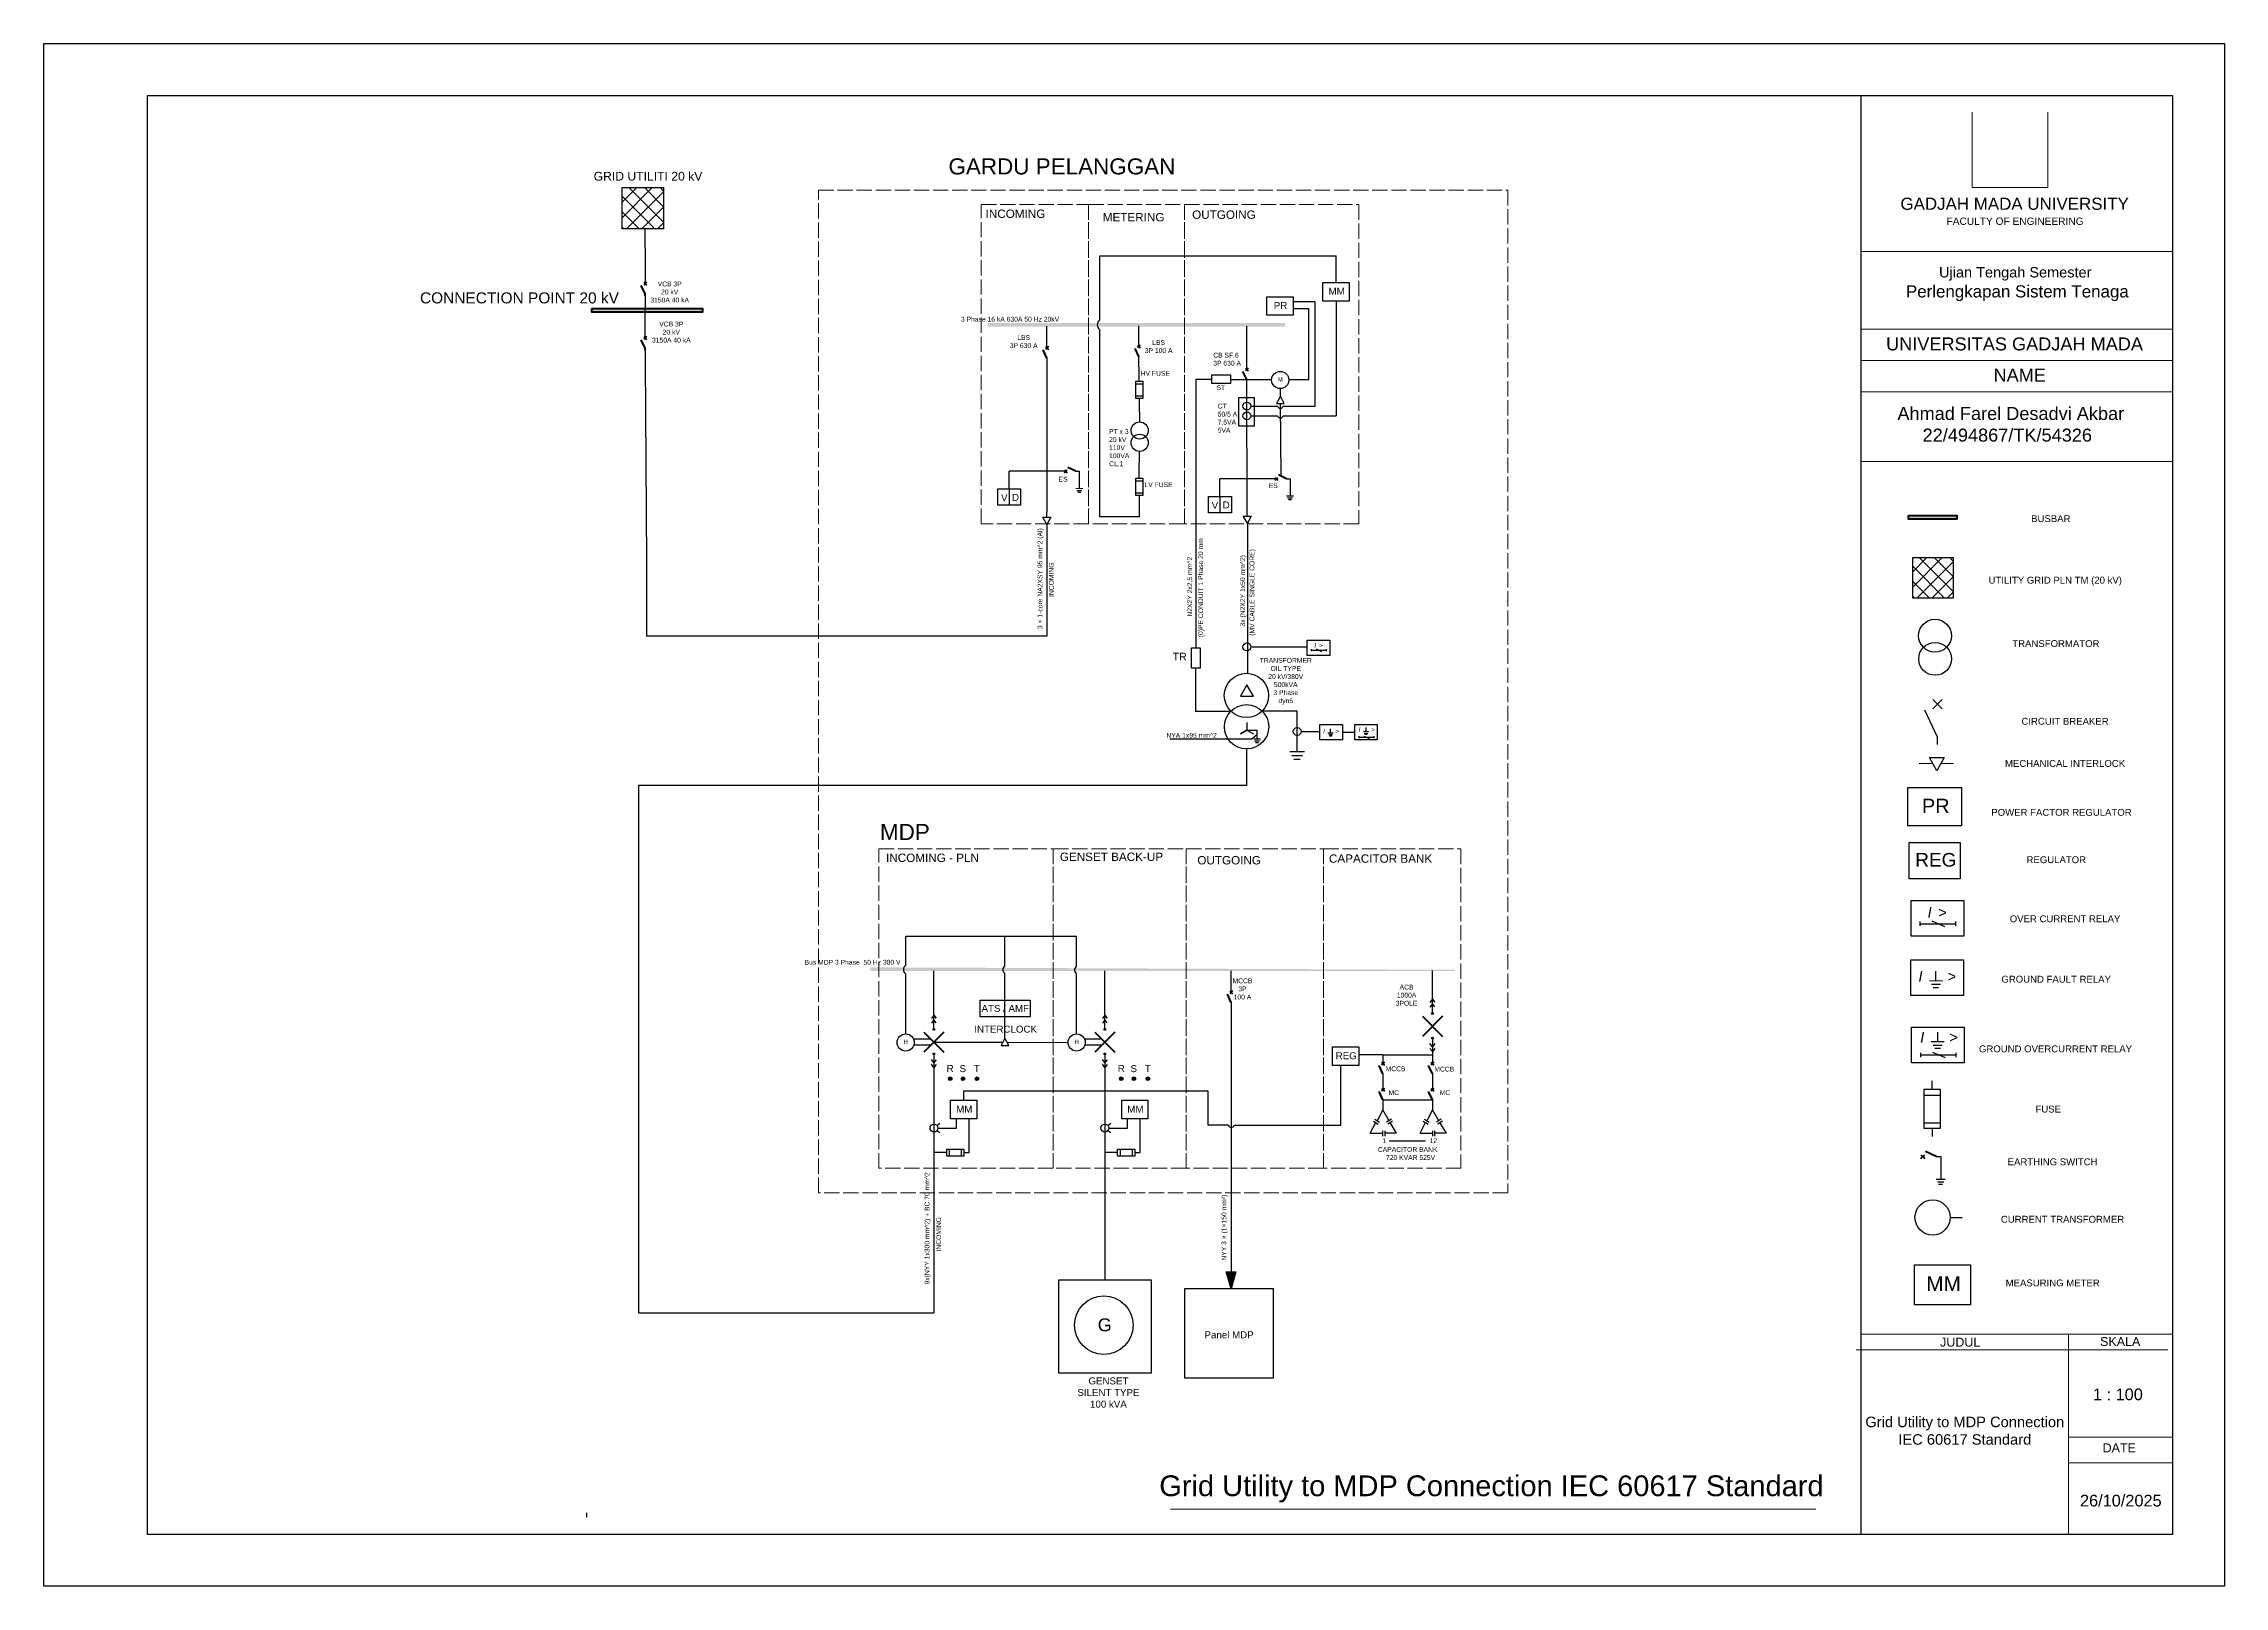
# Model space of a CAD drawing. Header units: inches. Extents: x 1108 to 8432, y 975 to 5347.
# Drawn here: x 1108 to 2821, y 975 to 2186 of the extents above.
import ezdxf

# ---------------------------------------------------------------- set-up
doc = ezdxf.new("R2010")
doc.units = ezdxf.units.IN
doc.header["$MEASUREMENT"] = 0
doc.linetypes.add('ACAD_ISO02W100', pattern=[15, 12, -3])
doc.layers.add('Area_Boundary', color=9, linetype='ACAD_ISO02W100')
doc.layers.add('DOOR WINDOW 1 300', color=90, linetype='Continuous', lineweight=5)
doc.styles.add('750 judulskala150)', font='arial.ttf', dxfattribs={"height": 750})
doc.styles.get("Standard").update_dxf_attribs({"font": 'arial.ttf'})

msp = doc.modelspace()

# ---------------------------------------------------------------- hatches: boundary and pattern name
h = msp.add_hatch()
h.set_pattern_fill('ANSI37', color=256, scale=2.713821)
h.set_pattern_definition([(45, (1400.221, 1740.916), (-6.0927, 6.0927), []), (135, (1400.221, 1740.916), (-6.0927, -6.0927), [])])
h.paths.add_polyline_path([(1595, 2073), (1562.4, 2073), (1562.4, 2040.5), (1595, 2040.5)])
h = msp.add_hatch(color=256)
h.dxf.hatch_style = 1
h.paths.add_polyline_path([(1625.4, 1978.1), (1538.6, 1978.1), (1538.6, 1977.2), (1625.4, 1977.2)])
h = msp.add_hatch(color=256)
h.dxf.hatch_style = 1
h.paths.add_polyline_path([(1538.6, 1978.1), (1538.6, 1975.2), (1625.4, 1975.2), (1625.4, 1978.1)])
h = msp.add_hatch(color=256)
h.dxf.hatch_style = 1
h.paths.add_polyline_path([(1849.6, 1963.8), (2083.1, 1963.8), (2083.1, 1966.7), (1849.6, 1966.7)])
h = msp.add_hatch(color=256)
h.dxf.hatch_style = 1
h.paths.add_polyline_path([(2572.9, 1812.5), (2610.8, 1812.5), (2610.8, 1815.5), (2572.9, 1815.5)])
h = msp.add_hatch()
h.set_pattern_fill('ANSI37', color=256, scale=2.647586)
h.set_pattern_definition([(45, (2417.814, 1458.359), (-5.944, 5.944), []), (135, (2417.814, 1458.359), (-5.944, -5.944), [])])
h.paths.add_polyline_path([(2607.8, 1782.4), (2576.1, 1782.4), (2576.1, 1750.6), (2607.8, 1750.6)])
h = msp.add_hatch(color=256)
h.dxf.hatch_style = 1
h.paths.add_polyline_path([(1757.4, 1457.9), (2216.3, 1457.9), (2216.3, 1458.8), (1757.4, 1460.7)])
h = msp.add_hatch(color=256)
h.dxf.hatch_style = 1
h.paths.add_polyline_path([(1821.5, 1373.2, 1), (1818.7, 1373.2, 1)])
h = msp.add_hatch(color=256)
h.dxf.hatch_style = 1
h.paths.add_polyline_path([(1831.5, 1373.2, 1), (1828.6, 1373.2, 1)])
h = msp.add_hatch(color=256)
h.dxf.hatch_style = 1
h.paths.add_polyline_path([(1842.5, 1373.2, 1), (1839.6, 1373.2, 1)])
h = msp.add_hatch(color=256)
h.dxf.hatch_style = 1
h.paths.add_polyline_path([(1955.9, 1373.2, 1), (1953, 1373.2, 1)])
h = msp.add_hatch(color=256)
h.dxf.hatch_style = 1
h.paths.add_polyline_path([(1965.8, 1373.2, 1), (1963, 1373.2, 1)])
h = msp.add_hatch(color=256)
h.dxf.hatch_style = 1
h.paths.add_polyline_path([(1976.8, 1373.2, 1), (1974, 1373.2, 1)])
h = msp.add_hatch(color=256)
h.dxf.hatch_style = 1
h.paths.add_polyline_path([(2040.8, 1208.2), (2044.4, 1221.6), (2036.9, 1221.6)])

# ---------------------------------------------------------------- linework, layer by layer
for p, q in [((1562.4, 2040.5), (1562.4, 2073)), ((1562.4, 2073), (1595, 2073)), ((1595, 2073), (1595, 2040.5)), ((1595, 2040.5), (1562.4, 2040.5)), ((1580.4, 2025.6), (1580.4, 2040.5)), ((1580.4, 2025.6), (1580.4, 1997.5)), ((1937.5, 2019.3), (2123.2, 2019.3)), ((1937.5, 1968.8), (1937.5, 2019.3)), ((2123.2, 1998.5), (2123.2, 2019.3)), ((1580.4, 1987.9), (1580.4, 1984.6)), ((1580.4, 1984.6), (1580.4, 1978.1)), ((1580.4, 1971.6), (1580.4, 1977.2)), ((1580.4, 1954.9), (1580.4, 1971.6)), ((2106.7, 1983.2), (2089.4, 1983.2)), ((2101.7, 1977.8), (2089.4, 1977.8)), ((2101.7, 1922.2), (2101.7, 1977.8)), ((2106.7, 1901.4), (2106.7, 1983.2)), ((2123.2, 1983.8), (2123.2, 1893.8)), ((1896.1, 1947), (1896.1, 1964.1)), ((1937.5, 1814.5), (1937.5, 1961.6)), ((1968.3, 1948.2), (1968.3, 1964.3)), ((2053, 1946.1), (2053, 1964.2)), ((1580.4, 1945.3), (1580.4, 1936)), ((1580.4, 1936), (1581.5, 1779.4)), ((1896.1, 1939.6), (1896.1, 1818.2)), ((1968.6, 1923.9), (1968.3, 1940.3)), ((2053, 1930.1), (2053, 1946.1)), ((1965.8, 1918.9), (1971.3, 1918.9)), ((1968.6, 1921), (1968.6, 1923.9)), ((2025.6, 1922.4), (2012.9, 1922.4)), ((2012.9, 1922.4), (2012.9, 1711.5)), ((2040.2, 1922.4), (2053, 1922.2)), ((2053.3, 1815), (2053, 1922.2)), ((2053, 1922.2), (2072.6, 1922.2)), ((2086.4, 1922.2), (2101.7, 1922.2)), ((1965.9, 1909.4), (1971.3, 1909.4)), ((1968.6, 1907.4), (1968.6, 1904.7)), ((1968.6, 1904.7), (1968.8, 1888.9)), ((2056.2, 1901.4), (2077, 1901.4)), ((2079.4, 1909.1), (2076.3, 1903.5)), ((2076.3, 1903.5), (2082.4, 1903.5)), ((2079.3, 1903.5), (2079.7, 1846.4)), ((2079.4, 1909.1), (2079.4, 1915.2)), ((2082.4, 1903.5), (2079.4, 1909.1)), ((2081.6, 1901.4), (2106.7, 1901.4)), ((1968.8, 1888.9), (1968.8, 1888.9)), ((2056.2, 1893.8), (2077, 1893.8)), ((2081.6, 1893.8), (2123.2, 1893.8)), ((1866.4, 1836.4), (1866.4, 1850.2)), ((1910.9, 1850.2), (1866.4, 1850.2)), ((1918.8, 1850.2), (1921.5, 1850.2)), ((1921.5, 1850.2), (1921.5, 1836.5)), ((1968.6, 1847.7), (1968.8, 1865.9)), ((1866.4, 1836.4), (1866.4, 1823.6)), ((1919.6, 1835.2), (1923.4, 1835.2)), ((1920.3, 1833.9), (1922.6, 1833.9)), ((1965.8, 1842.7), (1971.3, 1842.7)), ((1965.9, 1833.2), (1971.3, 1833.2)), ((1968.6, 1844.8), (1968.6, 1847.7)), ((2031.9, 1830.5), (2031.9, 1844.3)), ((2076.4, 1844.3), (2031.9, 1844.3)), ((2084.3, 1844.3), (2087, 1844.3)), ((2087, 1844.3), (2087, 1830.6)), ((1896, 1814.1), (1896.1, 1818.2)), ((1968.6, 1831.2), (1968.6, 1828.5)), ((1968.6, 1828.5), (1968.6, 1814.5)), ((2031.9, 1830.5), (2031.9, 1817.7)), ((2085.1, 1829.3), (2088.9, 1829.3)), ((2085.8, 1828), (2088.2, 1828)), ((1896.1, 1808.5), (1892.9, 1814.1)), ((1892.9, 1814.1), (1899, 1814.1)), ((1899, 1814.1), (1896.1, 1808.5)), ((1896.1, 1808.5), (1896.1, 1720.8)), ((1968.6, 1814.5), (1937.5, 1814.5)), ((2053.5, 1809.4), (2050.3, 1815)), ((2050.3, 1815), (2056.5, 1815)), ((2056.5, 1815), (2053.5, 1809.4)), ((2053.5, 1809.4), (2053.5, 1713.8)), ((2576.1, 1750.6, -0.2), (2576.1, 1782.4, -0.2)), ((2576.1, 1782.4, -0.2), (2607.8, 1782.4, -0.2)), ((2607.8, 1782.4, -0.2), (2607.8, 1750.6, -0.2)), ((1581.5, 1779.4), (1581.5, 1720.8)), ((2607.8, 1750.6, -0.2), (2576.1, 1750.6, -0.2)), ((1763.1, 1720.8), (1581.5, 1720.8)), ((1896.1, 1720.8), (1763.1, 1720.8)), ((2053.5, 1713.8), (2053.5, 1691.5)), ((2056.2, 1712.3), (2100.5, 1712.3)), ((2103.5, 1710.5), (2103.5, 1709)), ((2103.5, 1709.7), (2115.4, 1709.7)), ((2107.5, 1710.7), (2111.8, 1708.8)), ((2115.4, 1710.5), (2115.4, 1709)), ((2012.8, 1695.7), (2012.8, 1661.6)), ((2040.6, 1661.6), (2012.8, 1661.6)), ((2065.2, 1662), (2092.6, 1662)), ((2092.6, 1629.8), (2092.6, 1662)), ((2595.6, 1641.5, -0.2), (2585.7, 1662.6, -0.2)), ((2591.9, 1671.1, -0.2), (2599.3, 1663.7, -0.2)), ((2599.3, 1671.1, -0.2), (2591.9, 1663.7, -0.2)), ((2053.1, 1646.9), (2048, 1644)), ((2048, 1644), (2053.1, 1646.9)), ((2053.1, 1652.9), (2053.1, 1646.9)), ((2053.1, 1646.9), (2058.2, 1644)), ((2053.1, 1646.9), (2061.2, 1646.9)), ((2061.2, 1639.9), (2061.2, 1647)), ((2095.7, 1646), (2110.5, 1646)), ((2118.9, 1644.6), (2118.9, 1647.9)), ((2128.1, 1645.3), (2137.8, 1645.3)), ((2145.2, 1644.7), (2148.2, 1644.7)), ((2146.7, 1645.7), (2146.7, 1649.1)), ((2057.1, 1639.8), (1992.6, 1639.8)), ((2052.9, 1632.2), (2052.9, 1603.5)), ((2061.2, 1643.5), (2057.1, 1639.8)), ((2059.2, 1638.5), (2063.1, 1638.5)), ((2060, 1637.2), (2062.3, 1637.2)), ((2117.4, 1643.5), (2120.4, 1643.5)), ((2118, 1642.5), (2119.8, 1642.5)), ((2141, 1642.1), (2141, 1640.7)), ((2141, 1641.4), (2152.8, 1641.4)), ((2145, 1642.3), (2149.2, 1640.5)), ((2145.8, 1643.7), (2147.6, 1643.7)), ((2152.8, 1642.1), (2152.8, 1640.7)), ((2595.6, 1635.7, -0.2), (2595.6, 1641.5, -0.2)), ((2088.5, 1627), (2096.7, 1627)), ((2090.1, 1624.2), (2095, 1624.2)), ((2595.1, 1614.9), (2589.2, 1625.4)), ((2589.2, 1625.4), (2600.8, 1625.4)), ((2600.8, 1625.4), (2595.1, 1614.9)), ((2052.9, 1603.5), (1575.3, 1603.5)), ((1575.3, 1603.5), (1575.3, 1189.4)), ((2581.8, 1496.7, -0.2), (2581.8, 1493.4, -0.2)), ((2581.8, 1495, -0.2), (2609.6, 1495, -0.2)), ((2591.1, 1497.2, -0.2), (2601.2, 1492.9, -0.2)), ((2609.6, 1496.7, -0.2), (2609.6, 1493.4, -0.2)), ((1785.1, 1485.1), (1863.1, 1485.1)), ((1785.1, 1462.1), (1785.1, 1485.1)), ((1863.1, 1485.1), (1919.4, 1485.1)), ((1863.1, 1461.9), (1863.1, 1485.1)), ((1919.4, 1461.6), (1919.4, 1485.1)), ((1807.3, 1430.6), (1807.3, 1458)), ((1941.6, 1430.6), (1941.6, 1458)), ((2040.8, 1441.1), (2040.8, 1458)), ((2198.9, 1443.1), (2198.9, 1458.1)), ((2594.4, 1450, -0.2), (2594.4, 1457.7, -0.2)), ((1785.1, 1408.4), (1785.1, 1455.7)), ((1863.1, 1405), (1863.1, 1455.7)), ((1919.4, 1408.4), (1919.4, 1455.7)), ((2198.9, 1424.5), (2198.9, 1443.1)), ((2590.8, 1447.5, -0.2), (2597.9, 1447.5, -0.2)), ((2592.2, 1445, -0.2), (2596.5, 1445, -0.2)), ((1807.3, 1423.2), (1805.3, 1420.6)), ((1807.3, 1412), (1807.3, 1430.6)), ((1807.3, 1423.2), (1809.1, 1420.8)), ((1809.1, 1420.8), (1807.3, 1423.2)), ((1941.6, 1423.2), (1939.6, 1420.6)), ((1941.6, 1412), (1941.6, 1430.6)), ((1941.6, 1423.2), (1943.4, 1420.8)), ((1943.4, 1420.8), (1941.6, 1423.2)), ((2040.8, 1433.2), (2040.8, 1221.4)), ((2198.9, 1435.7), (2196.9, 1433.2)), ((2198.9, 1432), (2196.9, 1429.4)), ((2198.9, 1435.7), (2200.7, 1433.3)), ((2200.7, 1433.3), (2198.9, 1435.7)), ((2200.7, 1429.6), (2198.9, 1432)), ((1807.3, 1419.5), (1805.3, 1416.9)), ((1809.1, 1417.1), (1807.3, 1419.5)), ((1863.1, 1405), (1860, 1399.4)), ((1866.1, 1399.4), (1863.1, 1405)), ((1941.6, 1419.5), (1939.6, 1416.9)), ((1943.4, 1417.1), (1941.6, 1419.5)), ((2198.9, 1405.2), (2198.9, 1392)), ((2595.8, 1402.2, -0.2), (2595.8, 1409.9, -0.2)), ((1791.1, 1404.5), (1804.7, 1404.5)), ((1804.9, 1399.6), (1791.4, 1399.6)), ((1807.3, 1385.9), (1805.3, 1388.4)), ((1807.3, 1401.9), (1861.3, 1401.9)), ((1807.3, 1392.7), (1807.3, 1379.4)), ((1809.1, 1388.2), (1807.3, 1385.9)), ((1860, 1399.4), (1866.1, 1399.4)), ((1864.9, 1401.9), (1912.6, 1401.7)), ((1925.4, 1404.5), (1939, 1404.5)), ((1939.2, 1399.6), (1925.8, 1399.6)), ((1941.6, 1385.9), (1939.6, 1388.4)), ((1941.6, 1392.7), (1941.6, 1379.4)), ((1943.4, 1388.2), (1941.6, 1385.9)), ((2160, 1392), (2141, 1392)), ((2160, 1392), (2160, 1385.1)), ((2160, 1392), (2198.9, 1392)), ((2198.9, 1398.4), (2196.9, 1400.9)), ((2198.9, 1394.6), (2196.9, 1397.1)), ((2200.7, 1400.8), (2198.9, 1398.4)), ((2200.7, 1396.9), (2198.9, 1394.6)), ((2198.9, 1392), (2198.9, 1385.1)), ((2582.3, 1393.6, -0.2), (2582.3, 1390.3, -0.2)), ((2582.3, 1392, -0.2), (2610, 1392, -0.2)), ((2591.6, 1394.1, -0.2), (2601.6, 1389.8, -0.2)), ((2592.2, 1399.7, -0.2), (2599.3, 1399.7, -0.2)), ((2593.6, 1397.2, -0.2), (2597.9, 1397.2, -0.2)), ((2610, 1393.6, -0.2), (2610, 1390.3, -0.2)), ((1807.3, 1382), (1805.3, 1384.6)), ((1809.1, 1384.4), (1807.3, 1382)), ((1807.3, 1379.4), (1807.3, 1189.4)), ((1941.6, 1382), (1939.6, 1384.6)), ((1943.4, 1384.4), (1941.6, 1382)), ((1941.6, 1379.4), (1941.6, 1215.2)), ((2127, 1336.7), (2127, 1383.6)), ((2160, 1377.2), (2160, 1364.6)), ((2198.9, 1377.2), (2198.9, 1364.6)), ((2591.4, 1365), (2591.4, 1371.6)), ((1830.7, 1356.3), (1830.7, 1363.7)), ((1830.7, 1363.7), (2022.4, 1363.7)), ((2022.4, 1363.7), (2022.4, 1336.7)), ((2160, 1356.7), (2159.8, 1348.7)), ((2160, 1356.7), (2198.9, 1356.7)), ((2198.9, 1356.7), (2198.9, 1348.7)), ((2585.2, 1360.3), (2597.6, 1360.3)), ((1809.7, 1336.5), (1811.9, 1338.3)), ((1825.1, 1334.5), (1825.1, 1341.7)), ((1835, 1315.2), (1835, 1341.7)), ((1944, 1336.5), (1946.2, 1338.3)), ((1959.4, 1334.5), (1959.4, 1341.7)), ((1969.4, 1315.2), (1969.4, 1341.7)), ((2038.5, 1336.7), (2022.4, 1336.7)), ((2043.2, 1336.7), (2127, 1336.7)), ((2150, 1330.4), (2154.4, 1338.8)), ((2152.6, 1339.9), (2156.2, 1337.6)), ((2153.5, 1341.4), (2157.2, 1339.2)), ((2159.8, 1348.7), (2155.4, 1340.3)), ((2164.8, 1340.3), (2159.8, 1348.7)), ((2166.6, 1341.4), (2162.9, 1339.2)), ((2167.5, 1339.9), (2163.9, 1337.6)), ((2170.7, 1330.4), (2165.7, 1338.8)), ((2189.2, 1330.4), (2193.5, 1338.8)), ((2191.7, 1339.9), (2195.4, 1337.6)), ((2192.7, 1341.4), (2196.3, 1339.2)), ((2198.9, 1348.7), (2194.5, 1340.3)), ((2203.9, 1340.3), (2198.9, 1348.7)), ((2205.7, 1341.4), (2202.1, 1339.2)), ((2206.7, 1339.9), (2203, 1337.6)), ((2209.8, 1330.4), (2204.8, 1338.8)), ((2585.2, 1338.5), (2597.6, 1338.5)), ((1809.6, 1332.5), (1812, 1331.1)), ((1810.3, 1334.5), (1814, 1334.5)), ((1814, 1334.5), (1825.1, 1334.5)), ((1943.9, 1332.5), (1946.3, 1331.1)), ((1944.7, 1334.5), (1948.4, 1334.5)), ((1948.4, 1334.5), (1959.4, 1334.5)), ((2150, 1330.4), (2159.7, 1330.4)), ((2159.7, 1332.4), (2159.7, 1328.1)), ((2161.5, 1332.4), (2161.5, 1328.1)), ((2170.7, 1330.4), (2161.5, 1330.4)), ((2164.9, 1324.4), (2193.5, 1324.4)), ((2189.2, 1330.4), (2198.8, 1330.4)), ((2198.8, 1332.4), (2198.8, 1328.1)), ((2200.6, 1332.4), (2200.6, 1328.1)), ((2209.8, 1330.4), (2200.6, 1330.4)), ((2591.4, 1334.1), (2591.4, 1327.8)), ((1814.5, 1315.2), (1807.3, 1315.2)), ((1817.3, 1315.2), (1814.5, 1315.2)), ((1819.2, 1317.9), (1819.2, 1312.5)), ((1828.8, 1317.9), (1828.8, 1312.5)), ((1830.8, 1315.2), (1833.7, 1315.2)), ((1833.7, 1315.2), (1835, 1315.2)), ((1948.9, 1315.2), (1941.6, 1315.2)), ((1951.6, 1315.2), (1948.9, 1315.2)), ((1953.6, 1317.9), (1953.6, 1312.5)), ((1963.1, 1317.9), (1963.1, 1312.5)), ((1965.2, 1315.2), (1968.1, 1315.2)), ((1968.1, 1315.2), (1969.4, 1315.2)), ((2594.5, 1312.1), (2598.1, 1312.1)), ((2598.1, 1312.1), (2598.1, 1294)), ((2595.5, 1292.3), (2600.6, 1292.3)), ((2596.5, 1290.5), (2599.6, 1290.5)), ((2605.5, 1264.3), (2615, 1264.3)), ((2036.9, 1221.6), (2044.4, 1221.6)), ((2040.8, 1208.2), (2036.9, 1221.6)), ((2044.4, 1221.6), (2040.8, 1208.2)), ((1575.3, 1189.4), (1807.3, 1189.4))]:
    msp.add_line(p, q)
at = {"lineweight": 50}
for p, q in [((1580.4, 1989.6), (1577.4, 1996)), ((1579.3, 1998.6), (1581.5, 1996.4)), ((1581.5, 1998.6), (1579.3, 1996.4)), ((1580.4, 1987.9), (1580.4, 1989.6)), ((1580.4, 1947), (1577.4, 1953.4)), ((1579.3, 1956), (1581.5, 1953.8)), ((1581.5, 1956), (1579.3, 1953.8)), ((1580.4, 1945.3), (1580.4, 1947)), ((1896.1, 1939.1), (1893.1, 1945.5)), ((1895, 1948.1), (1897.2, 1945.9)), ((1897.2, 1948.1), (1895, 1945.9)), ((1968.3, 1940.3), (1965.3, 1946.7)), ((1967.2, 1949.3), (1969.4, 1947.1)), ((1969.4, 1949.3), (1967.2, 1947.1)), ((2053, 1922.2), (2050, 1928.6)), ((2051.9, 1931.2), (2054.1, 1929)), ((2054.1, 1931.2), (2051.9, 1929)), ((1909.8, 1851.3), (1912, 1849.1)), ((1909.8, 1849.1), (1912, 1851.3)), ((1918.8, 1850.2), (1912.4, 1853.2)), ((2075.3, 1845.4), (2077.5, 1843.2)), ((2075.3, 1843.2), (2077.5, 1845.4)), ((2084.3, 1844.3), (2077.9, 1847.3)), ((2040.8, 1433.2), (2037.8, 1439.6)), ((2039.7, 1442.2), (2041.9, 1440)), ((2041.9, 1442.2), (2039.7, 1440)), ((2191, 1422.3), (2206.7, 1406.5)), ((2206.7, 1422.3), (2191, 1406.5)), ((1799.4, 1409.7), (1815.1, 1394)), ((1815.1, 1409.7), (1799.4, 1394)), ((1933.7, 1409.7), (1949.5, 1394)), ((1949.5, 1409.7), (1933.7, 1394)), ((2160, 1377.2), (2157, 1383.6)), ((2158.9, 1386.2), (2161.1, 1383.9)), ((2161.1, 1386.2), (2158.9, 1383.9)), ((2198.9, 1377.2), (2195.9, 1383.6)), ((2197.7, 1386.2), (2200, 1383.9)), ((2200, 1386.2), (2197.7, 1383.9)), ((2160, 1356.7), (2157, 1363.1)), ((2158.9, 1365.7), (2161.1, 1363.5)), ((2161.1, 1365.7), (2158.9, 1363.5)), ((2198.9, 1356.7), (2195.9, 1363.1)), ((2197.7, 1365.7), (2200, 1363.5)), ((2200, 1365.7), (2197.7, 1363.5)), ((2582.6, 1313.5), (2585.6, 1310.6)), ((2582.6, 1310.6), (2585.6, 1313.5)), ((2594.5, 1312.1), (2586.1, 1316))]:
    msp.add_line(p, q, dxfattribs=at)
at = {"color": 1}
msp.add_line((1534.4, 1032.3), (1534.4, 1029.1), dxfattribs=at)
for points in [[(2068.8, 1987.3), (2089.4, 1987.3), (2089.4, 1972.7), (2068.8, 1972.7)], [(2112.9, 1998.5), (2133.5, 1998.5), (2133.5, 1983.8), (2112.9, 1983.8)], [(1965.9, 1921), (1971.3, 1921), (1971.3, 1907.4), (1965.9, 1907.4)], [(2025.6, 1925.9), (2040.2, 1925.9), (2040.2, 1919), (2025.6, 1919)], [(2046.9, 1908.2), (2058.8, 1908.2), (2058.8, 1885.5), (2046.9, 1885.5)], [(1857.5, 1836.4), (1875.4, 1836.4), (1875.4, 1823.6), (1857.5, 1823.6)], [(1965.9, 1844.8), (1971.3, 1844.8), (1971.3, 1831.2), (1965.9, 1831.2)], [(2023, 1830.5), (2040.9, 1830.5), (2040.9, 1817.7), (2023, 1817.7)], [(2100.5, 1717.6), (2118.3, 1717.6), (2118.3, 1705.5), (2100.5, 1705.5)], [(2009.5, 1711.5), (2016.3, 1711.5), (2016.3, 1695.7), (2009.5, 1695.7)], [(2053.1, 1682.5), (2048, 1673.6), (2058.2, 1673.6)], [(2110.5, 1651.3), (2128.1, 1651.3), (2128.1, 1639.3), (2110.5, 1639.3)], [(2137.8, 1651.3), (2155.4, 1651.3), (2155.4, 1639.3), (2137.8, 1639.3)], [(2572.2, 1601.8), (2614.4, 1601.8), (2614.4, 1571.8), (2572.2, 1571.8)], [(2573.3, 1558.8), (2613.5, 1558.8), (2613.5, 1530.2), (2573.3, 1530.2)], [(1843.5, 1434.9), (1882.9, 1434.9), (1882.9, 1421.9), (1843.5, 1421.9)], [(2120.4, 1398.2), (2141, 1398.2), (2141, 1383.6), (2120.4, 1383.6)], [(1820.4, 1356.3), (1841, 1356.3), (1841, 1341.7), (1820.4, 1341.7)], [(1954.8, 1356.3), (1975.4, 1356.3), (1975.4, 1341.7), (1954.8, 1341.7)], [(2585.2, 1365), (2597.6, 1365), (2597.6, 1334.1), (2585.2, 1334.1)], [(1830.8, 1317.9), (1830.8, 1312.5), (1817.3, 1312.5), (1817.3, 1317.9)], [(1965.2, 1317.9), (1965.2, 1312.5), (1951.6, 1312.5), (1951.6, 1317.9)], [(2577.4, 1227.2), (2621.5, 1227.2), (2621.5, 1195.8), (2577.4, 1195.8)], [(1905.1, 1142.2), (1978.1, 1142.2), (1978.1, 1215.2), (1905.1, 1215.2)], [(2004.2, 1138.3), (2074.1, 1138.3), (2074.1, 1208.2), (2004.2, 1208.2)]]:
    msp.add_lwpolyline(points, close=True)
at = {"lineweight": 53}
msp.add_lwpolyline([(1538.6, 1978.1), (1625.4, 1978.1), (1625.4, 1975.2), (1538.6, 1975.2)], close=True, dxfattribs=at)
for points in [[(1924.2, 1836.5), (1918.8, 1836.6)], [(2089.7, 1830.6), (2084.3, 1830.7)], [(2121, 1644.6), (2116.8, 1644.6)], [(2148.9, 1645.7), (2144.6, 1645.8)], [(2063.8, 1639.8), (2058.5, 1639.9)], [(2098.3, 1629.8), (2086.9, 1629.9)], [(2601.7, 1294), (2594.5, 1294.1)]]:
    msp.add_lwpolyline(points)
at = {"lineweight": 53, "elevation": -0.2}
msp.add_lwpolyline([(2572.9, 1815.5), (2610.8, 1815.5), (2610.8, 1812.5), (2572.9, 1812.5)], close=True, dxfattribs=at)
at = {"elevation": -0.2}
for points in [[(2574.8, 1513.3), (2616.2, 1513.3), (2616.2, 1485.2), (2574.8, 1485.2)], [(2574.6, 1466.7), (2616, 1466.7), (2616, 1438.6), (2574.6, 1438.6)], [(2575.2, 1413.8), (2616.6, 1413.8), (2616.6, 1385.7), (2575.2, 1385.7)]]:
    msp.add_lwpolyline(points, close=True, dxfattribs=at)
for points in [[(2599.4, 1449.9), (2589.3, 1450)], [(2600.8, 1402.1), (2590.7, 1402.2)]]:
    msp.add_lwpolyline(points, dxfattribs=at)
for centre, radius in [((2079.3, 1921.9), 6.75), ((2053.1, 1901.4), 3.08), ((1968.9, 1882.2), 6.75), ((2053.1, 1893.7), 3.08), ((1968.9, 1872.6), 6.75), ((2593.6, 1721.1, -0.2), 12.9), ((2053.1, 1712.3), 3.08), ((2593.7, 1702.9, -0.2), 12.9), ((2052.8, 1674.2), 17.4), ((2052.9, 1649.6), 17.4), ((2092.6, 1645.9), 3.08), ((2198.9, 1424.5), 0.706), ((1785.1, 1401.7), 6.75), ((1807.3, 1412), 0.706), ((1919.4, 1401.7), 6.75), ((1941.6, 1412), 0.706), ((2198.9, 1405.2), 0.706), ((1807.3, 1392.7), 0.706), ((1941.6, 1392.7), 0.706), ((1820.1, 1373.2), 1.43), ((1830.1, 1373.2), 1.43), ((1841.1, 1373.2), 1.43), ((1954.4, 1373.2), 1.43), ((1964.4, 1373.2), 1.43), ((1975.4, 1373.2), 1.43), ((1807.3, 1334.5), 3.08), ((1941.6, 1334.5), 3.08), ((2591.7, 1264.3), 13.8), ((1940.8, 1179.7), 23)]:
    msp.add_circle(centre, radius)
for centre, radius, start, end in [((1940, 1965.2), 4.41, 125.1647, 234.8353), ((2079.3, 1902.2), 2.47, 198.4459, 341.5541), ((2079.3, 1894.6), 2.47, 198.4459, 341.5541), ((1787, 1458.9), 3.74, 121.5385, 238.4615), ((1865, 1458.8), 3.6, 120.6487, 239.3513), ((1921, 1458.6), 3.34, 118.6609, 241.3391), ((2040.8, 1337.5), 2.47, 198.4459, 341.5541)]:
    msp.add_arc(centre, radius, start, end)
at = {"layer": 'Area_Boundary', "lineweight": 9}
for points in [[(1716.6, 2071), (2258.1, 2071), (2258.1, 1283.6), (1716.6, 1283.6)], [(1844.4, 2059.7), (1928.8, 2059.7), (1928.8, 1808.9), (1844.4, 1808.9)], [(1928.8, 2059.7), (2004, 2059.7), (2004, 1808.9), (1928.8, 1808.9)], [(2004, 2059.7), (2141, 2059.7), (2141, 1808.9), (2004, 1808.9)], [(1764, 1553.8), (1901, 1553.8), (1901, 1302.9), (1764, 1302.9)], [(1901, 1553.8), (2005.4, 1553.8), (2005.4, 1302.9), (1901, 1302.9)], [(2005.4, 1553.8), (2113.3, 1553.8), (2113.3, 1302.9), (2005.4, 1302.9)], [(2113.3, 1553.8), (2221.3, 1553.8), (2221.3, 1302.9), (2113.3, 1302.9)]]:
    msp.add_lwpolyline(points, close=True, dxfattribs=at)
for points in [[(2581.2, 1620.8), (2591.7, 1620.8)], [(2598.3, 1620.8), (2608.1, 1620.8)]]:
    msp.add_lwpolyline(points, dxfattribs=at)
at = {"layer": 'DOOR WINDOW 1 300', "color": 7, "lineweight": 30, "transparency": 33554687}
msp.add_line((2535.4, 2145.2, -0.2), (2535.4, 1015.4, -0.2), dxfattribs=at)
at = {"layer": 'DOOR WINDOW 1 300', "color": 7, "transparency": 33554687}
for p, q in [((2622.9, 2072.9, -0.2), (2622.9, 2132.2, -0.2)), ((2682.2, 2132.2, -0.2), (2682.2, 2072.9, -0.2)), ((2682.2, 2072.9, -0.2), (2622.9, 2072.9, -0.2)), ((2535.4, 2022.8, -0.2), (2780.1, 2022.8, -0.2)), ((2535.4, 2022.8, -0.2), (2780.1, 2022.8, -0.2)), ((2535.4, 2022.8, -0.2), (2780.1, 2022.8, -0.2)), ((2535.4, 1961.7, -0.2), (2780.1, 1961.7, -0.2)), ((2535.4, 1961.7, -0.2), (2780.1, 1961.7, -0.2)), ((2535.4, 1937.2, -0.2), (2780.1, 1937.2, -0.2)), ((2535.4, 1937.2, -0.2), (2780.1, 1937.2, -0.2)), ((2535.4, 1912.7, -0.2), (2780.1, 1912.7, -0.2)), ((2535.4, 1912.7, -0.2), (2780.1, 1912.7, -0.2)), ((2535.4, 1857.9, -0.2), (2780.1, 1857.9, -0.2)), ((2535.4, 1172.6, -0.2), (2780.1, 1172.6, -0.2)), ((2698.6, 1172.6, -0.2), (2698.6, 1097, -0.2)), ((2698.6, 1172.6, -0.2), (2698.6, 1015.4, -0.2)), ((2531.8, 1160.3, -0.2), (2776.5, 1160.3, -0.2)), ((2698.6, 1091.9, -0.2), (2780.1, 1091.9, -0.2)), ((2698.6, 1091.9, -0.2), (2780.1, 1091.9, -0.2)), ((2698.6, 1071.6, -0.2), (2780.1, 1071.6, -0.2)), ((2698.6, 1071.6, -0.2), (2780.1, 1071.6, -0.2))]:
    msp.add_line(p, q, dxfattribs=at)
at = {"layer": 'DOOR WINDOW 1 300', "color": 7}
msp.add_line((1993.1, 1035.2, -0.2), (2500, 1035.2, -0.2), dxfattribs=at)
at = {"layer": 'DOOR WINDOW 1 300', "color": 7, "lineweight": 30, "transparency": 33554687, "elevation": -0.2}
for points in [[(1108, 2186), (2820.9, 2186), (2820.9, 974.7), (1108, 974.7)], [(1189.5, 2145.2), (2780.1, 2145.2), (2780.1, 1015.4), (1189.5, 1015.4)]]:
    msp.add_lwpolyline(points, close=True, dxfattribs=at)

# ---------------------------------------------------------------- texts
at = {"attachment_point": 1}
for s, width, gutter_width, heights, insert, char_height in [('{\\C0;GARDU PELANGGAN}', 218.281, 63.1, [0], (1818.7, 2095.9), 12.616), ('{\\C0;GRID UTILITI 20 kV}', 88.6, 34.2, [0], (1540, 2085.3), 6.834), ('{\\C0;INCOMING}', 42.437, 32.9, [0], (1847.9, 2055.7), 6.571), ('{\\C0;METERING}', 42.437, 32.9, [0], (1939.9, 2053), 6.571), ('{\\C0;OUTGOING}', 42.437, 32.9, [0], (2010.1, 2055), 6.571), ('{\\C0;CONNECTION POINT 20 kV}', 193.243, 43.4, [0], (1403.6, 1990.7), 8.677), ('\\pxqc;{\\C0;VCB 3P\\P20 kV \\P3150A 40 kA}', 67.252, 19, [0], (1566.1, 1999.2), 3.793), ('\\pxqc;MM', 17.906, 27.3, [0], (2114.7, 1994.3), 5.47), ('{\\C0;3 Phase 16 kA 630A 50 Hz 20kV}', 84.464, 19, [0], (1828.5, 1971.5), 3.793), ('\\pxqc;PR', 17.906, 27.3, [0], (2070.6, 1983.1), 5.47), ('\\pxqc;{\\C0;VCB 3P\\P20 kV \\P3150A 40 kA}', 67.252, 19, [0], (1567.4, 1967.7), 3.793), ('{\\C0;    LBS^J3P 630 A}', 24.495, 19, [0], (1866.9, 1957.1), 3.793), ('{\\C0;    LBS^J3P 100 A}', 24.495, 19, [0], (1972.9, 1953.2), 3.793), ('{\\C0;CB SF.6^J3P 630 A}', 31.853, 19, [0], (2026.7, 1943.3), 3.793), ('{\\C0;HV FUSE}', 24.495, 19, [0], (1969.7, 1929), 3.793), ('\\pxqc;M', 10.903, 16.6, [0], (2073.9, 1924), 3.33), ('{\\C0;ST}', 24.495, 19, [0], (2029.3, 1917.8), 3.79), ('{\\C0;CT^J50/5 A^J7,5VA^J5VA}', 16.308, 19, [0], (2030.2, 1903.3), 3.793), ('{\\C0;PT x 3^J20 kV^J110V^J100VA^JCL.1}', 15.406, 19, [0], (1944.9, 1883.3), 3.793), ('{\\C0;ES}', 24.495, 19, [0], (1905.2, 1845.9), 3.79), ('{\\C0;LV FUSE}', 24.495, 19, [0], (1972.7, 1841.6), 3.793), ('{\\C0;ES}', 24.495, 19, [0], (2070.3, 1840.8), 3.79), ('\\pxqc;V', 17.906, 27.3, [0], (1853.6, 1832.2), 5.47), ('\\pxqc;D', 17.906, 27.3, [0], (1862.4, 1832.4), 5.47), ('\\pxqc;V', 17.906, 27.3, [0], (2019.1, 1826.2), 5.47), ('\\pxqc;D', 17.906, 27.3, [0], (2027.9, 1826.5), 5.47), ('\\pxqc;BUSBAR', 133.782, 26.9, [0], (2617.7, 1815.7, -0.2), 5.38), ('\\pxqc;UTILITY GRID PLN TM (20 kV)', 133.782, 26.9, [0], (2621.2, 1767.4, -0.2), 5.38), ('{\\fArial|b0|i1|c0|p34;I\\H0.50195x;   \\H1.99229x;>}', 13.742, 17.9, [0], (2106.1, 1715.3), 3.574), ('\\pxqc;TRANSFORMATOR', 133.782, 26.9, [0], (2621.7, 1717.6, -0.2), 5.38), ('{\\C0;TR}', 38.4, 29.7, [0], (1994.8, 1707.7), 5.95), ('\\pxqc;{\\C0;TRANSFORMER^JOIL TYPE\\P20 kV/380V^J500kVA ^J3 Phase^Jdyn5}', 45.912, 19, [0], (2060.7, 1703.6), 3.793), ('{\\C0;NYA 1x95 mm^ 2}', 42.201, 19, [0], (1989.9, 1644.8), 3.793), ('{\\fArial|b0|i1|c0|p34;I\\H0.50195x;            \\H1.99229x;>}', 13.624, 17.7, [0], (2113, 1647.9), 3.543), ('{\\fArial|b0|i1|c0|p34;I\\H0.50195x;            \\H1.99229x;>}', 13.624, 17.7, [0], (2140.9, 1649.1), 3.543), ('\\pxqc;CIRCUIT BREAKER', 133.782, 26.9, [0], (2628.9, 1656.6, -0.2), 5.38), ('\\pxqc;MECHANICAL INTERLOCK', 133.782, 26.9, [0], (2628.9, 1623.5, -0.2), 5.38), ('\\pxqc;PR', 36.645, 55.9, [0], (2575.9, 1593.1), 11.19), ('\\pxqc;POWER FACTOR REGULATOR', 133.782, 26.9, [0], (2626.1, 1585.1, -0.2), 5.38), ('{\\C0;MDP }', 145.771, 63.1, [0], (1764.9, 1573.3), 12.62), ('{\\C0;INCOMING - PLN}', 75.921, 32.9, [0], (1769.7, 1550), 6.571), ('{\\C0;GENSET BACK-UP}', 89.341, 32.9, [0], (1906.2, 1550.8), 6.571), ('{\\C0;OUTGOING}', 42.437, 32.9, [0], (2014.2, 1548.1), 6.571), ('{\\C0;CAPACITOR BANK}', 88.053, 32.9, [0], (2117.6, 1549.4), 6.571), ('\\pxqc;REG', 34.952, 53.4, [0], (2576.8, 1550.5), 10.67), ('\\pxqc;REGULATOR', 133.782, 26.9, [0], (2622, 1547.9, -0.2), 5.38), ('{\\fArial|b0|i1|c0|p34;I\\H0.50195x;   \\H1.99229x;>}', 32.033, 41.7, [0], (2587.8, 1508, -0.2), 8.33), ('\\pxqc;OVER CURRENT RELAY', 133.782, 26.9, [0], (2628.9, 1501.5, -0.2), 5.38), ('{\\C0;Bus MDP 3 Phase  50 Hz 380 V}', 84.464, 19, [0], (1705.7, 1466.6), 3.793), ('{\\fArial|b0|i1|c0|p34;I\\H0.50195x;            \\H1.99229x;>}', 32.033, 41.7, [0], (2580.6, 1457.8, -0.2), 8.33), ('\\pxqc;{\\C0;MCCB\\P3P \\P100 A}', 24.495, 19, [0], (2037.4, 1452), 3.793), ('\\pxqc;{\\C0;ACB\\P1000A\\P3POLE}', 24.495, 19, [0], (2166.3, 1447.1), 3.793), ('\\pxqc;GROUND FAULT RELAY', 133.782, 26.9, [0], (2621.9, 1454.1, -0.2), 5.38), ('\\pxqc;ATS / AMF', 38.649, 27.3, [0], (1844, 1431.2), 5.467), ('\\pxqc;INTERCLOCK', 38.649, 27.3, [0], (1844.3, 1414.9), 5.467), ('{\\fArial|b0|i1|c0|p34;I\\H0.50195x;            \\H1.99229x;>}', 32.033, 41.7, [0], (2582, 1410, -0.2), 8.33), ('\\pxqc;H', 10.903, 16.6, [0], (1779.6, 1403.8), 3.33), ('\\pxqc;H', 10.903, 16.6, [0], (1914, 1403.8), 3.33), ('\\pxqc;REG', 17.906, 27.3, [0], (2122.2, 1394), 5.47), ('\\pxqc;GROUND OVERCURRENT RELAY', 133.782, 26.9, [0], (2621.4, 1399.4, -0.2), 5.38), ('\\pxqc;R', 17.906, 27.3, [0], (1811.1, 1384), 5.47), ('\\pxqc;S', 17.906, 27.3, [0], (1821, 1383.9), 5.47), ('\\pxqc;T', 17.906, 27.3, [0], (1832, 1384), 5.47), ('\\pxqc;R', 17.906, 27.3, [0], (1945.5, 1384), 5.47), ('\\pxqc;S', 17.906, 27.3, [0], (1955.3, 1383.9), 5.47), ('\\pxqc;T', 17.906, 27.3, [0], (1966.3, 1384), 5.47), ('{\\C0;    MCCB}', 24.495, 19, [0], (2156.2, 1382.9), 3.793), ('{\\C0;    MCCB}', 24.495, 19, [0], (2194.5, 1382.7), 3.793), ('{\\C0;    MC}', 24.495, 19, [0], (2158.5, 1364.2), 3.793), ('{\\C0;    MC}', 24.495, 19, [0], (2198.7, 1364.2), 3.793), ('\\pxqc;MM', 17.906, 27.3, [0], (1822.2, 1352.1), 5.47), ('\\pxqc;MM', 17.906, 27.3, [0], (1956.6, 1352.1), 5.47), ('\\pxqc;FUSE', 133.782, 26.9, [0], (2615.7, 1352.1, -0.2), 5.38), ('{\\C0;CAPACITOR BANK\\P\\pxqc;720 KVAR 525V}', 51.414, 19, [0], (2156, 1319.6), 3.793), ('{\\C0;1}', 24.495, 19, [0], (2159.5, 1326.5), 3.79), ('{\\C0;12}', 24.495, 19, [0], (2196.6, 1326.5), 3.79), ('\\pxqc;EARTHING SWITCH', 133.782, 26.9, [21.7], (2619.1, 1310.7, -0.2), 5.38), ('\\pxqc;CURRENT TRANSFORMER', 133.782, 26.9, [0], (2626.9, 1265.6, -0.2), 5.38), ('\\pxqc;MM', 38.303, 58.5, [0], (2581.2, 1218.2), 11.7), ('\\pxqc;MEASURING METER', 133.782, 26.9, [0], (2619.2, 1215.6, -0.2), 5.38), ('\\pxqc;G', 33.287, 50.8, [0], (1924.8, 1185.1), 10.16), ('\\pxqc;Panel MDP', 67.715, 27.3, [0], (2005.3, 1174.9), 5.467), ('\\pxqc;GENSET \\PSILENT TYPE\\P100 kVA', 67.715, 27.3, [0], (1910.5, 1138.7), 5.467)]:
    msp.add_mtext_dynamic_manual_height_columns(s, width=width, gutter_width=gutter_width, heights=heights, dxfattribs=dict(at, insert=insert, char_height=char_height))
at = {"char_height": 3.793, "attachment_point": 1, "rotation": 90}
for s, width, heights, insert in [('{\\C0;3 × 1-core NA2XSY 95 mm^ 2 (Al) }', 81.294, [0], (1888.7, 1726.3)), ('{\\C0;N2X2Y 2x2,5 mm^ 2}', 50.909, [0], (2006.3, 1736.1)), ('\\pxi-3,l5,t5;{\\C0;(0)PE CONDUIT 1 Phase 20 mm}', 109.972, [4.98], (2014.9, 1712.3)), ('{\\C0;3x (N2X2Y 1x50 mm^ 2)}', 62.287, [0], (2047.9, 1728.3)), ('{\\C0;(MV CABLE SINGLE CORE)}', 81.402, [0], (2055.2, 1721.1)), ('{\\C0;INCOMING}', 96.925, [0], (1897.6, 1751.5)), ('{\\C0;9x(NYY 1x300 mm^ 2) + BC 70 mm^ 2}', 96.925, [0], (1800, 1211.7)), ('{\\C0;NYY 3 × (1×150 mm²)}', 79.075, [0], (2033.2, 1230.4)), ('{\\C0;INCOMING}', 96.925, [0], (1809.1, 1237.6))]:
    msp.add_mtext_dynamic_manual_height_columns(s, width=width, gutter_width=19, heights=heights, dxfattribs=dict(at, insert=insert))
at = {"layer": 'DOOR WINDOW 1 300', "color": 7, "transparency": 33554687}
for s, height, p in [('GADJAH MADA UNIVERSITY', 9.512, (2566.5, 2055.5, -0.2)), ('FACULTY OF ENGINEERING', 5.707, (2602.7, 2043.7, -0.2)), ('Ujian Tengah Semester', 8.157, (2596.8, 2002.4, -0.2)), ('Perlengkapan Sistem Tenaga', 9.512, (2570.8, 1986.7, -0.2)), ('UNIVERSITAS GADJAH MADA', 10.196, (2555.2, 1945.1, -0.2)), ('NAME', 10.2, (2639.6, 1920.6, -0.2)), ('JUDUL', 7.02, (2597.6, 1162.9, -0.2)), ('SKALA', 7.02, (2723.3, 1163.4, -0.2)), ('DATE', 7.02, (2725.3, 1079.9, -0.2))]:
    msp.add_text(s, height=height, dxfattribs=at).set_placement(p)
at = {"layer": 'DOOR WINDOW 1 300', "color": 7, "lineweight": 9, "transparency": 33554687, "insert": (2564.1, 1900.7, -0.2), "char_height": 10.196, "attachment_point": 1}
msp.add_mtext_dynamic_manual_height_columns('Ahmad Farel Desadvi Akbar\\P     22/494867/TK/54326', width=190.9, gutter_width=51, heights=[0], dxfattribs=at)
at = {"layer": 'DOOR WINDOW 1 300', "color": 7, "transparency": 33554687, "attachment_point": 1, "style": '750 judulskala150)'}
for s, insert, char_height, width in [('\\pxqc;1 : 100', (2696.3, 1130, -0.2), 9.177, 81.971), ('\\pxqc;Grid Utility to MDP Connection IEC 60617 Standard', (2529, 1107.9, -0.2), 8.249, 176.073), ('\\pxqc;Grid Utility to MDP Connection IEC 60617 Standard', (1950.8, 1061.8, -0.2), 16.314, 588.814), ('\\pxqc;26/10/2025', (2698.6, 1046.6, -0.2), 9.177, 81.971)]:
    msp.add_mtext(s, dxfattribs=dict(at, insert=insert, char_height=char_height, width=width))

doc.saveas('drawing.dxf')
